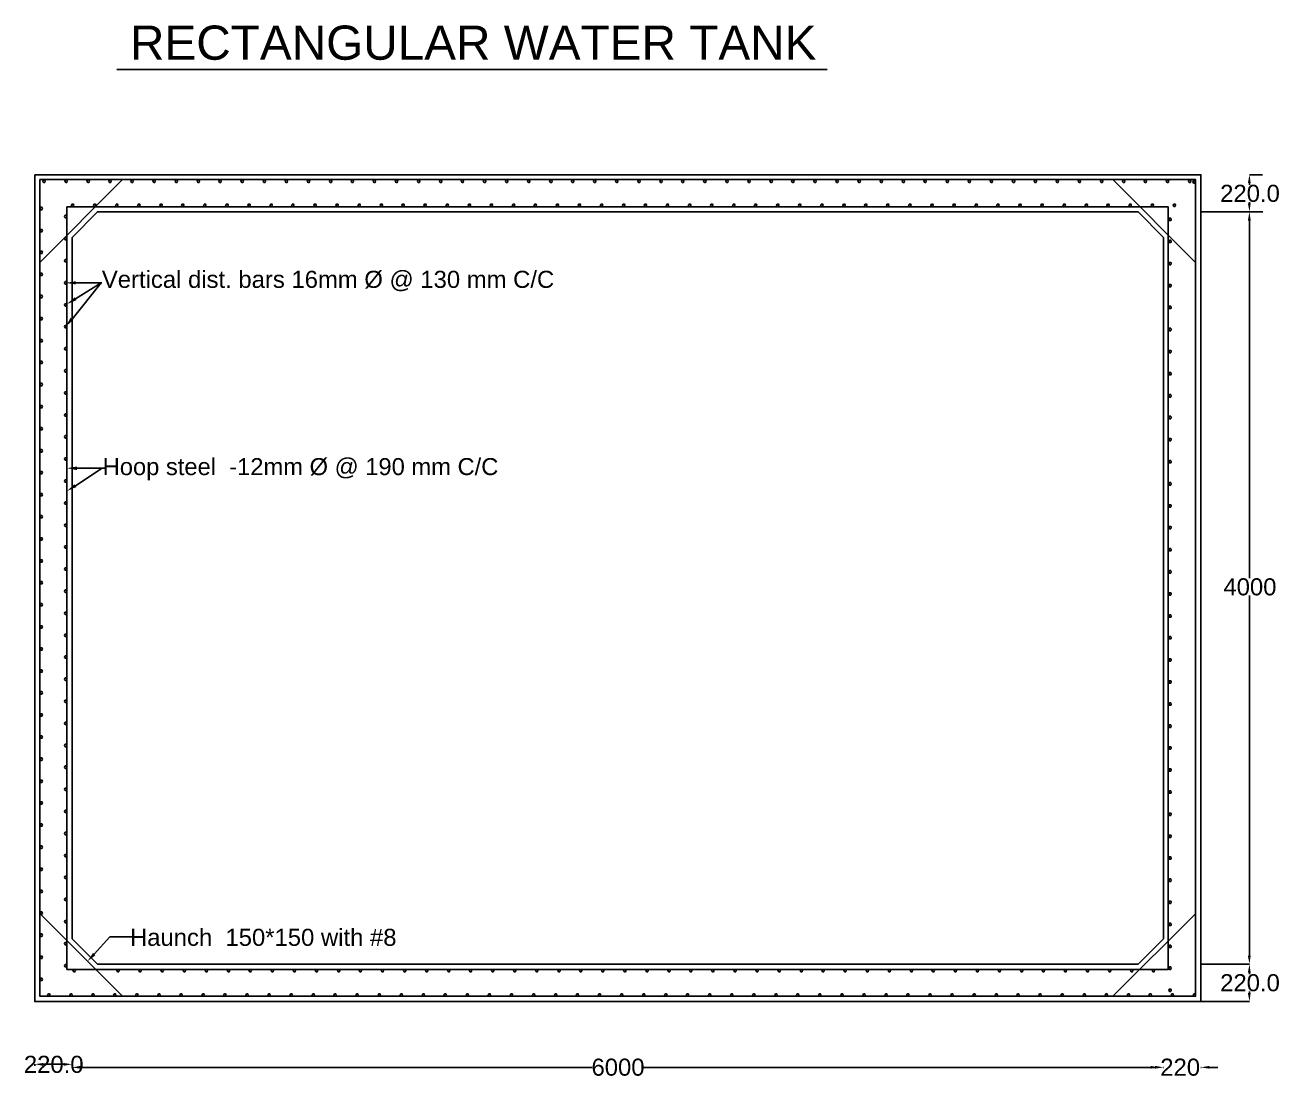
# Model space of a CAD drawing. Header units: millimetres. Extents: x 0.93 to 6.83, y 1.67 to 10.42.
# Drawn here: x 1.63 to 6.83, y 6.06 to 10.42 of the extents above; entities that cross this region are included whole.
import ezdxf

# ---------------------------------------------------------------- set-up
doc = ezdxf.new("R2010")
doc.units = ezdxf.units.MM
for name, color, linetype in [('PDF_Geometry', 7, 'Continuous'), ('PDF_Solid Fills', 7, 'Continuous'), ('PDF_Text', 7, 'Continuous')]:
    doc.layers.add(name, color=color, linetype=linetype)
doc.styles.add('PDF F1', font='arial.ttf')
doc.styles.add('PDF F2', font='arial.ttf')

msp = doc.modelspace()

# ---------------------------------------------------------------- linework, layer by layer
at = {"layer": 'PDF_Geometry', "lineweight": 25}
for points in [[(2.0083, 10.2367), (4.9533, 10.2367)], [(1.69, 9.4367), (2.0317, 9.78)], [(6.4817, 9.4367), (6.1383, 9.78)], [(6.7583, 9.8), (6.705, 9.8)], [(6.705, 9.765), (6.705, 9.7583)], [(6.705, 9.6817), (6.705, 9.6867)], [(1.8233, 9.54), (1.9283, 9.6467)], [(6.3483, 9.54), (6.2433, 9.6467)], [(6.5033, 9.6467), (6.705, 9.6467)], [(6.76, 9.6467), (6.705, 9.6467)], [(6.705, 9.61), (6.705, 8.1267)], [(1.8367, 9.285), (1.9433, 9.3517), (1.8233, 9.2017)], [(1.8383, 9.3517), (1.9433, 9.3517), (1.9467, 9.3517)], [(1.8367, 8.51), (1.9483, 8.5833)], [(1.8433, 8.5833), (1.9483, 8.5833), (1.9583, 8.5833)], [(6.705, 6.5617), (6.705, 8.055)], [(2.0317, 6.3933), (1.6917, 6.7333)], [(6.1383, 6.3933), (6.4817, 6.735)], [(1.9283, 6.5267), (1.8233, 6.6317)], [(1.915, 6.5683), (1.98, 6.64), (2.0717, 6.64)], [(6.2433, 6.5267), (6.3483, 6.6317)], [(6.705, 6.4917), (6.705, 6.485)], [(6.705, 6.4067), (6.705, 6.4133)], [(6.5033, 6.3717), (6.705, 6.3717)], [(1.6683, 6.105), (1.6683, 6.1117)], [(1.7883, 6.1117), (1.7033, 6.1117)], [(1.8233, 6.105), (1.8233, 6.1117)], [(1.8233, 6.105), (1.8233, 6.0983)], [(1.8583, 6.0983), (3.98, 6.0983)], [(6.3133, 6.0983), (4.19, 6.0983)], [(6.295, 6.0983), (6.26, 6.0983)], [(6.33, 6.0967), (6.33, 6.0983)], [(6.3483, 6.0983), (6.35, 6.0983)], [(6.5033, 6.0983), (6.505, 6.0983)], [(6.5383, 6.0983), (6.5733, 6.0983)]]:
    msp.add_lwpolyline(points, dxfattribs=at)
for points in [[(1.6683, 9.8), (6.5033, 9.8), (6.5033, 6.3717), (1.6683, 6.3717)], [(1.69, 9.78), (6.4817, 9.78), (6.4817, 6.3933), (1.69, 6.3933)], [(1.7117, 9.7733), (1.71, 9.7783), (1.705, 9.7783), (1.7017, 9.7733), (1.705, 9.7683), (1.71, 9.7683)], [(1.8033, 9.7733), (1.8017, 9.7783), (1.7967, 9.7783), (1.7933, 9.7733), (1.7967, 9.7683), (1.8017, 9.7683)], [(1.895, 9.7733), (1.8933, 9.7783), (1.8883, 9.7783), (1.885, 9.7733), (1.8883, 9.7683), (1.8933, 9.7683)], [(1.985, 9.7733), (1.9833, 9.7783), (1.9783, 9.7783), (1.975, 9.7733), (1.9783, 9.7683), (1.9833, 9.7683)], [(2.0767, 9.7733), (2.075, 9.7783), (2.07, 9.7783), (2.0667, 9.7733), (2.07, 9.7683), (2.075, 9.7683)], [(2.1683, 9.7733), (2.1667, 9.7783), (2.1617, 9.7783), (2.1583, 9.7733), (2.1617, 9.7683), (2.1667, 9.7683)], [(2.26, 9.7733), (2.2583, 9.7783), (2.2533, 9.7783), (2.25, 9.7733), (2.2533, 9.7683), (2.2583, 9.7683)], [(2.3517, 9.7733), (2.35, 9.7783), (2.345, 9.7783), (2.3417, 9.7733), (2.345, 9.7683), (2.35, 9.7683)], [(2.4417, 9.7733), (2.44, 9.7783), (2.435, 9.7783), (2.4317, 9.7733), (2.435, 9.7683), (2.44, 9.7683)], [(2.5333, 9.7733), (2.5317, 9.7783), (2.5267, 9.7783), (2.5233, 9.7733), (2.5267, 9.7683), (2.5317, 9.7683)], [(2.625, 9.7733), (2.6233, 9.7783), (2.6183, 9.7783), (2.615, 9.7733), (2.6183, 9.7683), (2.6233, 9.7683)], [(2.7167, 9.7733), (2.715, 9.7783), (2.71, 9.7783), (2.7067, 9.7733), (2.71, 9.7683), (2.715, 9.7683)], [(2.8083, 9.7733), (2.8067, 9.7783), (2.8017, 9.7783), (2.7983, 9.7733), (2.8017, 9.7683), (2.8067, 9.7683)], [(2.9, 9.7733), (2.8983, 9.7783), (2.8933, 9.7783), (2.89, 9.7733), (2.8933, 9.7683), (2.8983, 9.7683)], [(2.99, 9.7733), (2.9883, 9.7783), (2.9833, 9.7783), (2.98, 9.7733), (2.9833, 9.7683), (2.9883, 9.7683)], [(3.0817, 9.7733), (3.08, 9.7783), (3.075, 9.7783), (3.0717, 9.7733), (3.075, 9.7683), (3.08, 9.7683)], [(3.1733, 9.7733), (3.1717, 9.7783), (3.1667, 9.7783), (3.1633, 9.7733), (3.1667, 9.7683), (3.1717, 9.7683)], [(3.265, 9.7733), (3.2633, 9.7783), (3.2583, 9.7783), (3.255, 9.7733), (3.2583, 9.7683), (3.2633, 9.7683)], [(3.3567, 9.7733), (3.355, 9.7783), (3.35, 9.7783), (3.3467, 9.7733), (3.35, 9.7683), (3.355, 9.7683)], [(3.4467, 9.7733), (3.445, 9.7783), (3.44, 9.7783), (3.4367, 9.7733), (3.44, 9.7683), (3.445, 9.7683)], [(3.5383, 9.7733), (3.5367, 9.7783), (3.5317, 9.7783), (3.5283, 9.7733), (3.5317, 9.7683), (3.5367, 9.7683)], [(3.63, 9.7733), (3.6283, 9.7783), (3.6233, 9.7783), (3.62, 9.7733), (3.6233, 9.7683), (3.6283, 9.7683)], [(3.7217, 9.7733), (3.72, 9.7783), (3.715, 9.7783), (3.7117, 9.7733), (3.715, 9.7683), (3.72, 9.7683)], [(3.8133, 9.7733), (3.8117, 9.7783), (3.8067, 9.7783), (3.8033, 9.7733), (3.8067, 9.7683), (3.8117, 9.7683)], [(3.9033, 9.7733), (3.9017, 9.7783), (3.8967, 9.7783), (3.8933, 9.7733), (3.8967, 9.7683), (3.9017, 9.7683)], [(3.995, 9.7733), (3.9933, 9.7783), (3.9883, 9.7783), (3.985, 9.7733), (3.9883, 9.7683), (3.9933, 9.7683)], [(4.0867, 9.7733), (4.085, 9.7783), (4.08, 9.7783), (4.0767, 9.7733), (4.08, 9.7683), (4.085, 9.7683)], [(4.1783, 9.7733), (4.1767, 9.7783), (4.1717, 9.7783), (4.1683, 9.7733), (4.1717, 9.7683), (4.1767, 9.7683)], [(4.27, 9.7733), (4.2683, 9.7783), (4.2633, 9.7783), (4.26, 9.7733), (4.2633, 9.7683), (4.2683, 9.7683)], [(4.36, 9.7733), (4.3583, 9.7783), (4.3533, 9.7783), (4.35, 9.7733), (4.3533, 9.7683), (4.3583, 9.7683)], [(4.4517, 9.7733), (4.45, 9.7783), (4.445, 9.7783), (4.4417, 9.7733), (4.445, 9.7683), (4.45, 9.7683)], [(4.5433, 9.7733), (4.5417, 9.7783), (4.5367, 9.7783), (4.5333, 9.7733), (4.5367, 9.7683), (4.5417, 9.7683)], [(4.635, 9.7733), (4.6333, 9.7783), (4.6283, 9.7783), (4.625, 9.7733), (4.6283, 9.7683), (4.6333, 9.7683)], [(4.7267, 9.7733), (4.725, 9.7783), (4.72, 9.7783), (4.7167, 9.7733), (4.72, 9.7683), (4.725, 9.7683)], [(4.8167, 9.7733), (4.815, 9.7783), (4.81, 9.7783), (4.8067, 9.7733), (4.81, 9.7683), (4.815, 9.7683)], [(4.9083, 9.7733), (4.9067, 9.7783), (4.9017, 9.7783), (4.8983, 9.7733), (4.9017, 9.7683), (4.9067, 9.7683)], [(5, 9.7733), (4.9983, 9.7783), (4.9933, 9.7783), (4.99, 9.7733), (4.9933, 9.7683), (4.9983, 9.7683)], [(5.0917, 9.7733), (5.09, 9.7783), (5.085, 9.7783), (5.0817, 9.7733), (5.085, 9.7683), (5.09, 9.7683)], [(5.1833, 9.7733), (5.1817, 9.7783), (5.1767, 9.7783), (5.1733, 9.7733), (5.1767, 9.7683), (5.1817, 9.7683)], [(5.275, 9.7733), (5.2733, 9.7783), (5.2683, 9.7783), (5.265, 9.7733), (5.2683, 9.7683), (5.2733, 9.7683)], [(5.365, 9.7733), (5.3633, 9.7783), (5.3583, 9.7783), (5.355, 9.7733), (5.3583, 9.7683), (5.3633, 9.7683)], [(5.4567, 9.7733), (5.455, 9.7783), (5.45, 9.7783), (5.4467, 9.7733), (5.45, 9.7683), (5.455, 9.7683)], [(5.5483, 9.7733), (5.5467, 9.7783), (5.5417, 9.7783), (5.5383, 9.7733), (5.5417, 9.7683), (5.5467, 9.7683)], [(5.64, 9.7733), (5.6383, 9.7783), (5.6333, 9.7783), (5.63, 9.7733), (5.6333, 9.7683), (5.6383, 9.7683)], [(5.7317, 9.7733), (5.73, 9.7783), (5.725, 9.7783), (5.7217, 9.7733), (5.725, 9.7683), (5.73, 9.7683)], [(5.8217, 9.7733), (5.82, 9.7783), (5.815, 9.7783), (5.8117, 9.7733), (5.815, 9.7683), (5.82, 9.7683)], [(5.9133, 9.7733), (5.9117, 9.7783), (5.9067, 9.7783), (5.9033, 9.7733), (5.9067, 9.7683), (5.9117, 9.7683)], [(6.005, 9.7733), (6.0033, 9.7783), (5.9983, 9.7783), (5.995, 9.7733), (5.9983, 9.7683), (6.0033, 9.7683)], [(6.0967, 9.7733), (6.095, 9.7783), (6.09, 9.7783), (6.0867, 9.7733), (6.09, 9.7683), (6.095, 9.7683)], [(6.1883, 9.7733), (6.1867, 9.7783), (6.1817, 9.7783), (6.1783, 9.7733), (6.1817, 9.7683), (6.1867, 9.7683)], [(6.2783, 9.7733), (6.2767, 9.7783), (6.2717, 9.7783), (6.2683, 9.7733), (6.2717, 9.7683), (6.2767, 9.7683)], [(6.37, 9.7733), (6.3683, 9.7783), (6.3633, 9.7783), (6.36, 9.7733), (6.3633, 9.7683), (6.3683, 9.7683)], [(6.4617, 9.7733), (6.46, 9.7783), (6.455, 9.7783), (6.4517, 9.7733), (6.455, 9.7683), (6.46, 9.7683)], [(6.48, 9.77), (6.4783, 9.775), (6.4733, 9.775), (6.47, 9.77), (6.4733, 9.765), (6.4783, 9.765)], [(1.83, 9.6733), (1.8283, 9.6783), (1.8233, 9.6783), (1.82, 9.6733), (1.8233, 9.6683), (1.8283, 9.6683)], [(1.9217, 9.6733), (1.92, 9.6783), (1.915, 9.6783), (1.9117, 9.6733), (1.915, 9.6683), (1.92, 9.6683)], [(2.0133, 9.6733), (2.0117, 9.6783), (2.0067, 9.6783), (2.0033, 9.6733), (2.0067, 9.6683), (2.0117, 9.6683)], [(2.105, 9.6733), (2.1033, 9.6783), (2.0983, 9.6783), (2.095, 9.6733), (2.0983, 9.6683), (2.1033, 9.6683)], [(2.1967, 9.6733), (2.195, 9.6783), (2.19, 9.6783), (2.1867, 9.6733), (2.19, 9.6683), (2.195, 9.6683)], [(2.2867, 9.6733), (2.285, 9.6783), (2.28, 9.6783), (2.2767, 9.6733), (2.28, 9.6683), (2.285, 9.6683)], [(2.3783, 9.6733), (2.3767, 9.6783), (2.3717, 9.6783), (2.3683, 9.6733), (2.3717, 9.6683), (2.3767, 9.6683)], [(2.47, 9.6733), (2.4683, 9.6783), (2.4633, 9.6783), (2.46, 9.6733), (2.4633, 9.6683), (2.4683, 9.6683)], [(2.5617, 9.6733), (2.56, 9.6783), (2.555, 9.6783), (2.5517, 9.6733), (2.555, 9.6683), (2.56, 9.6683)], [(2.6533, 9.6733), (2.6517, 9.6783), (2.6467, 9.6783), (2.6433, 9.6733), (2.6467, 9.6683), (2.6517, 9.6683)], [(2.7433, 9.6733), (2.7417, 9.6783), (2.7367, 9.6783), (2.7333, 9.6733), (2.7367, 9.6683), (2.7417, 9.6683)], [(2.835, 9.6733), (2.8333, 9.6783), (2.8283, 9.6783), (2.825, 9.6733), (2.8283, 9.6683), (2.8333, 9.6683)], [(2.9267, 9.6733), (2.925, 9.6783), (2.92, 9.6783), (2.9167, 9.6733), (2.92, 9.6683), (2.925, 9.6683)], [(3.0183, 9.6733), (3.0167, 9.6783), (3.0117, 9.6783), (3.0083, 9.6733), (3.0117, 9.6683), (3.0167, 9.6683)], [(3.11, 9.6733), (3.1083, 9.6783), (3.1033, 9.6783), (3.1, 9.6733), (3.1033, 9.6683), (3.1083, 9.6683)], [(3.2, 9.6733), (3.1983, 9.6783), (3.1933, 9.6783), (3.19, 9.6733), (3.1933, 9.6683), (3.1983, 9.6683)], [(3.2917, 9.6733), (3.29, 9.6783), (3.285, 9.6783), (3.2817, 9.6733), (3.285, 9.6683), (3.29, 9.6683)], [(3.3833, 9.6733), (3.3817, 9.6783), (3.3767, 9.6783), (3.3733, 9.6733), (3.3767, 9.6683), (3.3817, 9.6683)], [(3.475, 9.6733), (3.4733, 9.6783), (3.4683, 9.6783), (3.465, 9.6733), (3.4683, 9.6683), (3.4733, 9.6683)], [(3.5667, 9.6733), (3.565, 9.6783), (3.56, 9.6783), (3.5567, 9.6733), (3.56, 9.6683), (3.565, 9.6683)], [(3.6583, 9.6733), (3.6567, 9.6783), (3.6517, 9.6783), (3.6483, 9.6733), (3.6517, 9.6683), (3.6567, 9.6683)], [(3.7483, 9.6733), (3.7467, 9.6783), (3.7417, 9.6783), (3.7383, 9.6733), (3.7417, 9.6683), (3.7467, 9.6683)], [(3.84, 9.6733), (3.8383, 9.6783), (3.8333, 9.6783), (3.83, 9.6733), (3.8333, 9.6683), (3.8383, 9.6683)], [(3.9317, 9.6733), (3.93, 9.6783), (3.925, 9.6783), (3.9217, 9.6733), (3.925, 9.6683), (3.93, 9.6683)], [(4.0233, 9.6733), (4.0217, 9.6783), (4.0167, 9.6783), (4.0133, 9.6733), (4.0167, 9.6683), (4.0217, 9.6683)], [(4.115, 9.6733), (4.1133, 9.6783), (4.1083, 9.6783), (4.105, 9.6733), (4.1083, 9.6683), (4.1133, 9.6683)], [(4.205, 9.6733), (4.2033, 9.6783), (4.1983, 9.6783), (4.195, 9.6733), (4.1983, 9.6683), (4.2033, 9.6683)], [(4.2967, 9.6733), (4.295, 9.6783), (4.29, 9.6783), (4.2867, 9.6733), (4.29, 9.6683), (4.295, 9.6683)], [(4.3883, 9.6733), (4.3867, 9.6783), (4.3817, 9.6783), (4.3783, 9.6733), (4.3817, 9.6683), (4.3867, 9.6683)], [(4.48, 9.6733), (4.4783, 9.6783), (4.4733, 9.6783), (4.47, 9.6733), (4.4733, 9.6683), (4.4783, 9.6683)], [(4.5717, 9.6733), (4.57, 9.6783), (4.565, 9.6783), (4.5617, 9.6733), (4.565, 9.6683), (4.57, 9.6683)], [(4.6617, 9.6733), (4.66, 9.6783), (4.655, 9.6783), (4.6517, 9.6733), (4.655, 9.6683), (4.66, 9.6683)], [(4.7533, 9.6733), (4.7517, 9.6783), (4.7467, 9.6783), (4.7433, 9.6733), (4.7467, 9.6683), (4.7517, 9.6683)], [(4.845, 9.6733), (4.8433, 9.6783), (4.8383, 9.6783), (4.835, 9.6733), (4.8383, 9.6683), (4.8433, 9.6683)], [(4.9367, 9.6733), (4.935, 9.6783), (4.93, 9.6783), (4.9267, 9.6733), (4.93, 9.6683), (4.935, 9.6683)], [(5.0283, 9.6733), (5.0267, 9.6783), (5.0217, 9.6783), (5.0183, 9.6733), (5.0217, 9.6683), (5.0267, 9.6683)], [(5.1183, 9.6733), (5.1167, 9.6783), (5.1117, 9.6783), (5.1083, 9.6733), (5.1117, 9.6683), (5.1167, 9.6683)], [(5.21, 9.6733), (5.2083, 9.6783), (5.2033, 9.6783), (5.2, 9.6733), (5.2033, 9.6683), (5.2083, 9.6683)], [(5.3017, 9.6733), (5.3, 9.6783), (5.295, 9.6783), (5.2917, 9.6733), (5.295, 9.6683), (5.3, 9.6683)], [(5.3933, 9.6733), (5.3917, 9.6783), (5.3867, 9.6783), (5.3833, 9.6733), (5.3867, 9.6683), (5.3917, 9.6683)], [(5.485, 9.6733), (5.4833, 9.6783), (5.4783, 9.6783), (5.475, 9.6733), (5.4783, 9.6683), (5.4833, 9.6683)], [(5.5767, 9.6733), (5.575, 9.6783), (5.57, 9.6783), (5.5667, 9.6733), (5.57, 9.6683), (5.575, 9.6683)], [(5.6667, 9.6733), (5.665, 9.6783), (5.66, 9.6783), (5.6567, 9.6733), (5.66, 9.6683), (5.665, 9.6683)], [(5.7583, 9.6733), (5.7567, 9.6783), (5.7517, 9.6783), (5.7483, 9.6733), (5.7517, 9.6683), (5.7567, 9.6683)], [(5.85, 9.6733), (5.8483, 9.6783), (5.8433, 9.6783), (5.84, 9.6733), (5.8433, 9.6683), (5.8483, 9.6683)], [(5.9417, 9.6733), (5.94, 9.6783), (5.935, 9.6783), (5.9317, 9.6733), (5.935, 9.6683), (5.94, 9.6683)], [(6.0333, 9.6733), (6.0317, 9.6783), (6.0267, 9.6783), (6.0233, 9.6733), (6.0267, 9.6683), (6.0317, 9.6683)], [(6.1233, 9.6733), (6.1217, 9.6783), (6.1167, 9.6783), (6.1133, 9.6733), (6.1167, 9.6683), (6.1217, 9.6683)], [(6.215, 9.6733), (6.2133, 9.6783), (6.2083, 9.6783), (6.205, 9.6733), (6.2083, 9.6683), (6.2133, 9.6683)], [(6.3067, 9.6733), (6.305, 9.6783), (6.3, 9.6783), (6.2967, 9.6733), (6.3, 9.6683), (6.305, 9.6683)], [(6.3983, 9.6733), (6.3967, 9.6783), (6.3917, 9.6783), (6.3883, 9.6733), (6.3917, 9.6683), (6.3967, 9.6683)], [(1.7, 9.66), (1.6983, 9.665), (1.6933, 9.665), (1.69, 9.66), (1.6933, 9.655), (1.6983, 9.655)], [(1.8017, 9.6267), (1.8, 9.6317), (1.795, 9.6317), (1.7917, 9.6267), (1.795, 9.6217), (1.8, 9.6217)], [(1.8017, 9.6667), (6.3683, 9.6667), (6.3683, 6.505), (1.8017, 6.505)], [(6.2433, 9.6467), (1.9283, 9.6467)], [(6.38, 9.615), (6.3783, 9.62), (6.3733, 9.62), (6.37, 9.615), (6.3733, 9.61), (6.3783, 9.61)], [(1.7, 9.5683), (1.6983, 9.5733), (1.6933, 9.5733), (1.69, 9.5683), (1.6933, 9.5633), (1.6983, 9.5633)], [(1.8017, 9.535), (1.8, 9.54), (1.795, 9.54), (1.7917, 9.535), (1.795, 9.53), (1.8, 9.53)], [(1.8233, 9.54), (1.8233, 6.6317)], [(6.3483, 6.6317), (6.3483, 9.54)], [(6.38, 9.5233), (6.3783, 9.5283), (6.3733, 9.5283), (6.37, 9.5233), (6.3733, 9.5183), (6.3783, 9.5183)], [(1.7, 9.4783), (1.6983, 9.4833), (1.6933, 9.4833), (1.69, 9.4783), (1.6933, 9.4733), (1.6983, 9.4733)], [(1.8017, 9.4433), (1.8, 9.4483), (1.795, 9.4483), (1.7917, 9.4433), (1.795, 9.4383), (1.8, 9.4383)], [(6.38, 9.4317), (6.3783, 9.4367), (6.3733, 9.4367), (6.37, 9.4317), (6.3733, 9.4267), (6.3783, 9.4267)], [(1.7, 9.3867), (1.6983, 9.3917), (1.6933, 9.3917), (1.69, 9.3867), (1.6933, 9.3817), (1.6983, 9.3817)], [(1.8017, 9.3517), (1.8, 9.3567), (1.795, 9.3567), (1.7917, 9.3517), (1.795, 9.3467), (1.8, 9.3467)], [(6.38, 9.34), (6.3783, 9.345), (6.3733, 9.345), (6.37, 9.34), (6.3733, 9.335), (6.3783, 9.335)], [(1.7, 9.295), (1.6983, 9.3), (1.6933, 9.3), (1.69, 9.295), (1.6933, 9.29), (1.6983, 9.29)], [(1.8017, 9.26), (1.8, 9.265), (1.795, 9.265), (1.7917, 9.26), (1.795, 9.255), (1.8, 9.255)], [(6.38, 9.25), (6.3783, 9.255), (6.3733, 9.255), (6.37, 9.25), (6.3733, 9.245), (6.3783, 9.245)], [(1.7, 9.2033), (1.6983, 9.2083), (1.6933, 9.2083), (1.69, 9.2033), (1.6933, 9.1983), (1.6983, 9.1983)], [(1.8017, 9.17), (1.8, 9.175), (1.795, 9.175), (1.7917, 9.17), (1.795, 9.165), (1.8, 9.165)], [(6.38, 9.1583), (6.3783, 9.1633), (6.3733, 9.1633), (6.37, 9.1583), (6.3733, 9.1533), (6.3783, 9.1533)], [(1.7, 9.1117), (1.6983, 9.1167), (1.6933, 9.1167), (1.69, 9.1117), (1.6933, 9.1067), (1.6983, 9.1067)], [(1.8017, 9.0783), (1.8, 9.0833), (1.795, 9.0833), (1.7917, 9.0783), (1.795, 9.0733), (1.8, 9.0733)], [(6.38, 9.0667), (6.3783, 9.0717), (6.3733, 9.0717), (6.37, 9.0667), (6.3733, 9.0617), (6.3783, 9.0617)], [(1.7, 9.0217), (1.6983, 9.0267), (1.6933, 9.0267), (1.69, 9.0217), (1.6933, 9.0167), (1.6983, 9.0167)], [(1.7, 9.0217), (1.6983, 9.0267), (1.6933, 9.0267), (1.69, 9.0217), (1.6933, 9.0167), (1.6983, 9.0167)], [(1.8017, 8.9867), (1.8, 8.9917), (1.795, 8.9917), (1.7917, 8.9867), (1.795, 8.9817), (1.8, 8.9817)], [(6.38, 8.975), (6.3783, 8.98), (6.3733, 8.98), (6.37, 8.975), (6.3733, 8.97), (6.3783, 8.97)], [(1.7, 8.93), (1.6983, 8.935), (1.6933, 8.935), (1.69, 8.93), (1.6933, 8.925), (1.6983, 8.925)], [(1.7, 8.93), (1.6983, 8.935), (1.6933, 8.935), (1.69, 8.93), (1.6933, 8.925), (1.6983, 8.925)], [(1.8017, 8.895), (1.8, 8.9), (1.795, 8.9), (1.7917, 8.895), (1.795, 8.89), (1.8, 8.89)], [(1.7, 8.8383), (1.6983, 8.8433), (1.6933, 8.8433), (1.69, 8.8383), (1.6933, 8.8333), (1.6983, 8.8333)], [(6.38, 8.8833), (6.3783, 8.8883), (6.3733, 8.8883), (6.37, 8.8833), (6.3733, 8.8783), (6.3783, 8.8783)], [(1.8017, 8.8033), (1.8, 8.8083), (1.795, 8.8083), (1.7917, 8.8033), (1.795, 8.7983), (1.8, 8.7983)], [(6.38, 8.7933), (6.3783, 8.7983), (6.3733, 8.7983), (6.37, 8.7933), (6.3733, 8.7883), (6.3783, 8.7883)], [(1.7, 8.7467), (1.6983, 8.7517), (1.6933, 8.7517), (1.69, 8.7467), (1.6933, 8.7417), (1.6983, 8.7417)], [(1.8017, 8.7133), (1.8, 8.7183), (1.795, 8.7183), (1.7917, 8.7133), (1.795, 8.7083), (1.8, 8.7083)], [(6.38, 8.7017), (6.3783, 8.7067), (6.3733, 8.7067), (6.37, 8.7017), (6.3733, 8.6967), (6.3783, 8.6967)], [(1.7, 8.655), (1.6983, 8.66), (1.6933, 8.66), (1.69, 8.655), (1.6933, 8.65), (1.6983, 8.65)], [(1.8017, 8.6217), (1.8, 8.6267), (1.795, 8.6267), (1.7917, 8.6217), (1.795, 8.6167), (1.8, 8.6167)], [(6.38, 8.61), (6.3783, 8.615), (6.3733, 8.615), (6.37, 8.61), (6.3733, 8.605), (6.3783, 8.605)], [(1.7, 8.565), (1.6983, 8.57), (1.6933, 8.57), (1.69, 8.565), (1.6933, 8.56), (1.6983, 8.56)], [(1.8017, 8.53), (1.8, 8.535), (1.795, 8.535), (1.7917, 8.53), (1.795, 8.525), (1.8, 8.525)], [(1.7, 8.4733), (1.6983, 8.4783), (1.6933, 8.4783), (1.69, 8.4733), (1.6933, 8.4683), (1.6983, 8.4683)], [(6.38, 8.5183), (6.3783, 8.5233), (6.3733, 8.5233), (6.37, 8.5183), (6.3733, 8.5133), (6.3783, 8.5133)], [(1.8017, 8.4383), (1.8, 8.4433), (1.795, 8.4433), (1.7917, 8.4383), (1.795, 8.4333), (1.8, 8.4333)], [(6.38, 8.4267), (6.3783, 8.4317), (6.3733, 8.4317), (6.37, 8.4267), (6.3733, 8.4217), (6.3783, 8.4217)], [(6.38, 8.4267), (6.3783, 8.4317), (6.3733, 8.4317), (6.37, 8.4267), (6.3733, 8.4217), (6.3783, 8.4217)], [(1.7, 8.3817), (1.6983, 8.3867), (1.6933, 8.3867), (1.69, 8.3817), (1.6933, 8.3767), (1.6983, 8.3767)], [(1.8017, 8.3467), (1.8, 8.3517), (1.795, 8.3517), (1.7917, 8.3467), (1.795, 8.3417), (1.8, 8.3417)], [(6.38, 8.3367), (6.3783, 8.3417), (6.3733, 8.3417), (6.37, 8.3367), (6.3733, 8.3317), (6.3783, 8.3317)], [(6.38, 8.3367), (6.3783, 8.3417), (6.3733, 8.3417), (6.37, 8.3367), (6.3733, 8.3317), (6.3783, 8.3317)], [(1.7, 8.29), (1.6983, 8.295), (1.6933, 8.295), (1.69, 8.29), (1.6933, 8.285), (1.6983, 8.285)], [(1.8017, 8.2567), (1.8, 8.2617), (1.795, 8.2617), (1.7917, 8.2567), (1.795, 8.2517), (1.8, 8.2517)], [(6.38, 8.245), (6.3783, 8.25), (6.3733, 8.25), (6.37, 8.245), (6.3733, 8.24), (6.3783, 8.24)], [(6.38, 8.245), (6.3783, 8.25), (6.3733, 8.25), (6.37, 8.245), (6.3733, 8.24), (6.3783, 8.24)], [(6.38, 8.245), (6.3783, 8.25), (6.3733, 8.25), (6.37, 8.245), (6.3733, 8.24), (6.3783, 8.24)], [(1.7, 8.1983), (1.6983, 8.2033), (1.6933, 8.2033), (1.69, 8.1983), (1.6933, 8.1933), (1.6983, 8.1933)], [(1.8017, 8.165), (1.8, 8.17), (1.795, 8.17), (1.7917, 8.165), (1.795, 8.16), (1.8, 8.16)], [(1.7, 8.1083), (1.6983, 8.1133), (1.6933, 8.1133), (1.69, 8.1083), (1.6933, 8.1033), (1.6983, 8.1033)], [(6.38, 8.1533), (6.3783, 8.1583), (6.3733, 8.1583), (6.37, 8.1533), (6.3733, 8.1483), (6.3783, 8.1483)], [(6.38, 8.1533), (6.3783, 8.1583), (6.3733, 8.1583), (6.37, 8.1533), (6.3733, 8.1483), (6.3783, 8.1483)], [(1.8017, 8.0733), (1.8, 8.0783), (1.795, 8.0783), (1.7917, 8.0733), (1.795, 8.0683), (1.8, 8.0683)], [(6.38, 8.0617), (6.3783, 8.0667), (6.3733, 8.0667), (6.37, 8.0617), (6.3733, 8.0567), (6.3783, 8.0567)], [(6.38, 8.0617), (6.3783, 8.0667), (6.3733, 8.0667), (6.37, 8.0617), (6.3733, 8.0567), (6.3783, 8.0567)], [(1.7, 8.0167), (1.6983, 8.0217), (1.6933, 8.0217), (1.69, 8.0167), (1.6933, 8.0117), (1.6983, 8.0117)], [(1.8017, 7.9817), (1.8, 7.9867), (1.795, 7.9867), (1.7917, 7.9817), (1.795, 7.9767), (1.8, 7.9767)], [(6.38, 7.97), (6.3783, 7.975), (6.3733, 7.975), (6.37, 7.97), (6.3733, 7.965), (6.3783, 7.965)], [(1.7, 7.925), (1.6983, 7.93), (1.6933, 7.93), (1.69, 7.925), (1.6933, 7.92), (1.6983, 7.92)], [(1.8017, 7.89), (1.8, 7.895), (1.795, 7.895), (1.7917, 7.89), (1.795, 7.885), (1.8, 7.885)], [(6.38, 7.88), (6.3783, 7.885), (6.3733, 7.885), (6.37, 7.88), (6.3733, 7.875), (6.3783, 7.875)], [(6.38, 7.88), (6.3783, 7.885), (6.3733, 7.885), (6.37, 7.88), (6.3733, 7.875), (6.3783, 7.875)], [(1.7, 7.8333), (1.6983, 7.8383), (1.6933, 7.8383), (1.69, 7.8333), (1.6933, 7.8283), (1.6983, 7.8283)], [(1.8017, 7.8), (1.8, 7.805), (1.795, 7.805), (1.7917, 7.8), (1.795, 7.795), (1.8, 7.795)], [(1.7, 7.7417), (1.6983, 7.7467), (1.6933, 7.7467), (1.69, 7.7417), (1.6933, 7.7367), (1.6983, 7.7367)], [(6.38, 7.7883), (6.3783, 7.7933), (6.3733, 7.7933), (6.37, 7.7883), (6.3733, 7.7833), (6.3783, 7.7833)], [(1.8017, 7.7083), (1.8, 7.7133), (1.795, 7.7133), (1.7917, 7.7083), (1.795, 7.7033), (1.8, 7.7033)], [(6.38, 7.6967), (6.3783, 7.7017), (6.3733, 7.7017), (6.37, 7.6967), (6.3733, 7.6917), (6.3783, 7.6917)], [(1.7, 7.6517), (1.6983, 7.6567), (1.6933, 7.6567), (1.69, 7.6517), (1.6933, 7.6467), (1.6983, 7.6467)], [(1.8017, 7.6167), (1.8, 7.6217), (1.795, 7.6217), (1.7917, 7.6167), (1.795, 7.6117), (1.8, 7.6117)], [(6.38, 7.605), (6.3783, 7.61), (6.3733, 7.61), (6.37, 7.605), (6.3733, 7.6), (6.3783, 7.6)], [(1.7, 7.56), (1.6983, 7.565), (1.6933, 7.565), (1.69, 7.56), (1.6933, 7.555), (1.6983, 7.555)], [(1.8017, 7.525), (1.8, 7.53), (1.795, 7.53), (1.7917, 7.525), (1.795, 7.52), (1.8, 7.52)], [(6.38, 7.5133), (6.3783, 7.5183), (6.3733, 7.5183), (6.37, 7.5133), (6.3733, 7.5083), (6.3783, 7.5083)], [(1.7, 7.4683), (1.6983, 7.4733), (1.6933, 7.4733), (1.69, 7.4683), (1.6933, 7.4633), (1.6983, 7.4633)], [(1.8017, 7.4333), (1.8, 7.4383), (1.795, 7.4383), (1.7917, 7.4333), (1.795, 7.4283), (1.8, 7.4283)], [(6.38, 7.4233), (6.3783, 7.4283), (6.3733, 7.4283), (6.37, 7.4233), (6.3733, 7.4183), (6.3783, 7.4183)], [(1.7, 7.3767), (1.6983, 7.3817), (1.6933, 7.3817), (1.69, 7.3767), (1.6933, 7.3717), (1.6983, 7.3717)], [(1.8017, 7.3433), (1.8, 7.3483), (1.795, 7.3483), (1.7917, 7.3433), (1.795, 7.3383), (1.8, 7.3383)], [(6.38, 7.3317), (6.3783, 7.3367), (6.3733, 7.3367), (6.37, 7.3317), (6.3733, 7.3267), (6.3783, 7.3267)], [(1.7, 7.285), (1.6983, 7.29), (1.6933, 7.29), (1.69, 7.285), (1.6933, 7.28), (1.6983, 7.28)], [(1.8017, 7.2517), (1.8, 7.2567), (1.795, 7.2567), (1.7917, 7.2517), (1.795, 7.2467), (1.8, 7.2467)], [(6.38, 7.24), (6.3783, 7.245), (6.3733, 7.245), (6.37, 7.24), (6.3733, 7.235), (6.3783, 7.235)], [(6.38, 7.24), (6.3783, 7.245), (6.3733, 7.245), (6.37, 7.24), (6.3733, 7.235), (6.3783, 7.235)], [(1.7, 7.195), (1.6983, 7.2), (1.6933, 7.2), (1.69, 7.195), (1.6933, 7.19), (1.6983, 7.19)], [(1.8017, 7.16), (1.8, 7.165), (1.795, 7.165), (1.7917, 7.16), (1.795, 7.155), (1.8, 7.155)], [(6.38, 7.1483), (6.3783, 7.1533), (6.3733, 7.1533), (6.37, 7.1483), (6.3733, 7.1433), (6.3783, 7.1433)], [(6.38, 7.1483), (6.3783, 7.1533), (6.3733, 7.1533), (6.37, 7.1483), (6.3733, 7.1433), (6.3783, 7.1433)], [(1.7, 7.1033), (1.6983, 7.1083), (1.6933, 7.1083), (1.69, 7.1033), (1.6933, 7.0983), (1.6983, 7.0983)], [(1.8017, 7.0683), (1.8, 7.0733), (1.795, 7.0733), (1.7917, 7.0683), (1.795, 7.0633), (1.8, 7.0633)], [(6.38, 7.0567), (6.3783, 7.0617), (6.3733, 7.0617), (6.37, 7.0567), (6.3733, 7.0517), (6.3783, 7.0517)], [(6.38, 7.0567), (6.3783, 7.0617), (6.3733, 7.0617), (6.37, 7.0567), (6.3733, 7.0517), (6.3783, 7.0517)], [(1.7, 7.0117), (1.6983, 7.0167), (1.6933, 7.0167), (1.69, 7.0117), (1.6933, 7.0067), (1.6983, 7.0067)], [(1.8017, 6.9767), (1.8, 6.9817), (1.795, 6.9817), (1.7917, 6.9767), (1.795, 6.9717), (1.8, 6.9717)], [(6.38, 6.9667), (6.3783, 6.9717), (6.3733, 6.9717), (6.37, 6.9667), (6.3733, 6.9617), (6.3783, 6.9617)], [(1.7, 6.92), (1.6983, 6.925), (1.6933, 6.925), (1.69, 6.92), (1.6933, 6.915), (1.6983, 6.915)], [(1.8017, 6.8867), (1.8, 6.8917), (1.795, 6.8917), (1.7917, 6.8867), (1.795, 6.8817), (1.8, 6.8817)], [(6.38, 6.875), (6.3783, 6.88), (6.3733, 6.88), (6.37, 6.875), (6.3733, 6.87), (6.3783, 6.87)], [(1.7, 6.8283), (1.6983, 6.8333), (1.6933, 6.8333), (1.69, 6.8283), (1.6933, 6.8233), (1.6983, 6.8233)], [(1.8017, 6.795), (1.8, 6.8), (1.795, 6.8), (1.7917, 6.795), (1.795, 6.79), (1.8, 6.79)], [(6.38, 6.7833), (6.3783, 6.7883), (6.3733, 6.7883), (6.37, 6.7833), (6.3733, 6.7783), (6.3783, 6.7783)], [(1.7, 6.7383), (1.6983, 6.7433), (1.6933, 6.7433), (1.69, 6.7383), (1.6933, 6.7333), (1.6983, 6.7333)], [(1.8017, 6.7033), (1.8, 6.7083), (1.795, 6.7083), (1.7917, 6.7033), (1.795, 6.6983), (1.8, 6.6983)], [(6.38, 6.6917), (6.3783, 6.6967), (6.3733, 6.6967), (6.37, 6.6917), (6.3733, 6.6867), (6.3783, 6.6867)], [(1.7, 6.6467), (1.6983, 6.6517), (1.6933, 6.6517), (1.69, 6.6467), (1.6933, 6.6417), (1.6983, 6.6417)], [(1.8017, 6.6117), (1.8, 6.6167), (1.795, 6.6167), (1.7917, 6.6117), (1.795, 6.6067), (1.8, 6.6067)], [(6.38, 6.6), (6.3783, 6.605), (6.3733, 6.605), (6.37, 6.6), (6.3733, 6.595), (6.3783, 6.595)], [(1.7, 6.555), (1.6983, 6.56), (1.6933, 6.56), (1.69, 6.555), (1.6933, 6.55), (1.6983, 6.55)], [(1.8017, 6.52), (1.8, 6.525), (1.795, 6.525), (1.7917, 6.52), (1.795, 6.515), (1.8, 6.515)], [(1.8367, 6.5), (1.835, 6.505), (1.83, 6.505), (1.8267, 6.5), (1.83, 6.495), (1.835, 6.495)], [(1.9283, 6.5267), (6.2433, 6.5267)], [(2.0183, 6.5), (2.0167, 6.505), (2.0117, 6.505), (2.0083, 6.5), (2.0117, 6.495), (2.0167, 6.495)], [(2.11, 6.5), (2.1083, 6.505), (2.1033, 6.505), (2.1, 6.5), (2.1033, 6.495), (2.1083, 6.495)], [(2.2017, 6.5), (2.2, 6.505), (2.195, 6.505), (2.1917, 6.5), (2.195, 6.495), (2.2, 6.495)], [(2.2933, 6.5), (2.2917, 6.505), (2.2867, 6.505), (2.2833, 6.5), (2.2867, 6.495), (2.2917, 6.495)], [(2.385, 6.5), (2.3833, 6.505), (2.3783, 6.505), (2.375, 6.5), (2.3783, 6.495), (2.3833, 6.495)], [(2.4767, 6.5), (2.475, 6.505), (2.47, 6.505), (2.4667, 6.5), (2.47, 6.495), (2.475, 6.495)], [(2.5667, 6.5), (2.565, 6.505), (2.56, 6.505), (2.5567, 6.5), (2.56, 6.495), (2.565, 6.495)], [(2.6583, 6.5), (2.6567, 6.505), (2.6517, 6.505), (2.6483, 6.5), (2.6517, 6.495), (2.6567, 6.495)], [(2.75, 6.5), (2.7483, 6.505), (2.7433, 6.505), (2.74, 6.5), (2.7433, 6.495), (2.7483, 6.495)], [(2.8417, 6.5), (2.84, 6.505), (2.835, 6.505), (2.8317, 6.5), (2.835, 6.495), (2.84, 6.495)], [(2.9333, 6.5), (2.9317, 6.505), (2.9267, 6.505), (2.9233, 6.5), (2.9267, 6.495), (2.9317, 6.495)], [(3.0233, 6.5), (3.0217, 6.505), (3.0167, 6.505), (3.0133, 6.5), (3.0167, 6.495), (3.0217, 6.495)], [(3.115, 6.5), (3.1133, 6.505), (3.1083, 6.505), (3.105, 6.5), (3.1083, 6.495), (3.1133, 6.495)], [(3.2067, 6.5), (3.205, 6.505), (3.2, 6.505), (3.1967, 6.5), (3.2, 6.495), (3.205, 6.495)], [(3.2983, 6.5), (3.2967, 6.505), (3.2917, 6.505), (3.2883, 6.5), (3.2917, 6.495), (3.2967, 6.495)], [(3.39, 6.5), (3.3883, 6.505), (3.3833, 6.505), (3.38, 6.5), (3.3833, 6.495), (3.3883, 6.495)], [(3.48, 6.5), (3.4783, 6.505), (3.4733, 6.505), (3.47, 6.5), (3.4733, 6.495), (3.4783, 6.495)], [(3.5717, 6.5), (3.57, 6.505), (3.565, 6.505), (3.5617, 6.5), (3.565, 6.495), (3.57, 6.495)], [(3.6633, 6.5), (3.6617, 6.505), (3.6567, 6.505), (3.6533, 6.5), (3.6567, 6.495), (3.6617, 6.495)], [(3.755, 6.5), (3.7533, 6.505), (3.7483, 6.505), (3.745, 6.5), (3.7483, 6.495), (3.7533, 6.495)], [(3.8467, 6.5), (3.845, 6.505), (3.84, 6.505), (3.8367, 6.5), (3.84, 6.495), (3.845, 6.495)], [(3.9367, 6.5), (3.935, 6.505), (3.93, 6.505), (3.9267, 6.5), (3.93, 6.495), (3.935, 6.495)], [(4.0283, 6.5), (4.0267, 6.505), (4.0217, 6.505), (4.0183, 6.5), (4.0217, 6.495), (4.0267, 6.495)], [(4.12, 6.5), (4.1183, 6.505), (4.1133, 6.505), (4.11, 6.5), (4.1133, 6.495), (4.1183, 6.495)], [(4.2117, 6.5), (4.21, 6.505), (4.205, 6.505), (4.2017, 6.5), (4.205, 6.495), (4.21, 6.495)], [(4.3033, 6.5), (4.3017, 6.505), (4.2967, 6.505), (4.2933, 6.5), (4.2967, 6.495), (4.3017, 6.495)], [(4.3933, 6.5), (4.3917, 6.505), (4.3867, 6.505), (4.3833, 6.5), (4.3867, 6.495), (4.3917, 6.495)], [(4.485, 6.5), (4.4833, 6.505), (4.4783, 6.505), (4.475, 6.5), (4.4783, 6.495), (4.4833, 6.495)], [(4.5767, 6.5), (4.575, 6.505), (4.57, 6.505), (4.5667, 6.5), (4.57, 6.495), (4.575, 6.495)], [(4.6683, 6.5), (4.6667, 6.505), (4.6617, 6.505), (4.6583, 6.5), (4.6617, 6.495), (4.6667, 6.495)], [(4.76, 6.5), (4.7583, 6.505), (4.7533, 6.505), (4.75, 6.5), (4.7533, 6.495), (4.7583, 6.495)], [(4.8517, 6.5), (4.85, 6.505), (4.845, 6.505), (4.8417, 6.5), (4.845, 6.495), (4.85, 6.495)], [(4.9417, 6.5), (4.94, 6.505), (4.935, 6.505), (4.9317, 6.5), (4.935, 6.495), (4.94, 6.495)], [(5.0333, 6.5), (5.0317, 6.505), (5.0267, 6.505), (5.0233, 6.5), (5.0267, 6.495), (5.0317, 6.495)], [(5.125, 6.5), (5.1233, 6.505), (5.1183, 6.505), (5.115, 6.5), (5.1183, 6.495), (5.1233, 6.495)], [(5.2167, 6.5), (5.215, 6.505), (5.21, 6.505), (5.2067, 6.5), (5.21, 6.495), (5.215, 6.495)], [(5.3083, 6.5), (5.3067, 6.505), (5.3017, 6.505), (5.2983, 6.5), (5.3017, 6.495), (5.3067, 6.495)], [(5.3983, 6.5), (5.3967, 6.505), (5.3917, 6.505), (5.3883, 6.5), (5.3917, 6.495), (5.3967, 6.495)], [(5.49, 6.5), (5.4883, 6.505), (5.4833, 6.505), (5.48, 6.5), (5.4833, 6.495), (5.4883, 6.495)], [(5.5817, 6.5), (5.58, 6.505), (5.575, 6.505), (5.5717, 6.5), (5.575, 6.495), (5.58, 6.495)], [(5.6733, 6.5), (5.6717, 6.505), (5.6667, 6.505), (5.6633, 6.5), (5.6667, 6.495), (5.6717, 6.495)], [(5.765, 6.5), (5.7633, 6.505), (5.7583, 6.505), (5.755, 6.5), (5.7583, 6.495), (5.7633, 6.495)], [(5.855, 6.5), (5.8533, 6.505), (5.8483, 6.505), (5.845, 6.5), (5.8483, 6.495), (5.8533, 6.495)], [(5.9467, 6.5), (5.945, 6.505), (5.94, 6.505), (5.9367, 6.5), (5.94, 6.495), (5.945, 6.495)], [(6.0383, 6.5), (6.0367, 6.505), (6.0317, 6.505), (6.0283, 6.5), (6.0317, 6.495), (6.0367, 6.495)], [(6.13, 6.5), (6.1283, 6.505), (6.1233, 6.505), (6.12, 6.5), (6.1233, 6.495), (6.1283, 6.495)], [(6.2217, 6.5), (6.22, 6.505), (6.215, 6.505), (6.2117, 6.5), (6.215, 6.495), (6.22, 6.495)], [(6.3117, 6.5), (6.31, 6.505), (6.305, 6.505), (6.3017, 6.5), (6.305, 6.495), (6.31, 6.495)], [(6.38, 6.51), (6.3783, 6.515), (6.3733, 6.515), (6.37, 6.51), (6.3733, 6.505), (6.3783, 6.505)], [(6.705, 6.5267), (6.5033, 6.5267)], [(1.7, 6.4633), (1.6983, 6.4683), (1.6933, 6.4683), (1.69, 6.4633), (1.6933, 6.4583), (1.6983, 6.4583)], [(1.7317, 6.3983), (1.73, 6.4033), (1.725, 6.4033), (1.7217, 6.3983), (1.725, 6.3933), (1.73, 6.3933)], [(1.8233, 6.3983), (1.8217, 6.4033), (1.8167, 6.4033), (1.8133, 6.3983), (1.8167, 6.3933), (1.8217, 6.3933)], [(1.915, 6.3983), (1.9133, 6.4033), (1.9083, 6.4033), (1.905, 6.3983), (1.9083, 6.3933), (1.9133, 6.3933)], [(2.005, 6.3983), (2.0033, 6.4033), (1.9983, 6.4033), (1.995, 6.3983), (1.9983, 6.3933), (2.0033, 6.3933)], [(2.0967, 6.3983), (2.095, 6.4033), (2.09, 6.4033), (2.0867, 6.3983), (2.09, 6.3933), (2.095, 6.3933)], [(2.1883, 6.3983), (2.1867, 6.4033), (2.1817, 6.4033), (2.1783, 6.3983), (2.1817, 6.3933), (2.1867, 6.3933)], [(2.28, 6.3983), (2.2783, 6.4033), (2.2733, 6.4033), (2.27, 6.3983), (2.2733, 6.3933), (2.2783, 6.3933)], [(2.3717, 6.3983), (2.37, 6.4033), (2.365, 6.4033), (2.3617, 6.3983), (2.365, 6.3933), (2.37, 6.3933)], [(2.4617, 6.3983), (2.46, 6.4033), (2.455, 6.4033), (2.4517, 6.3983), (2.455, 6.3933), (2.46, 6.3933)], [(2.5533, 6.3983), (2.5517, 6.4033), (2.5467, 6.4033), (2.5433, 6.3983), (2.5467, 6.3933), (2.5517, 6.3933)], [(2.645, 6.3983), (2.6433, 6.4033), (2.6383, 6.4033), (2.635, 6.3983), (2.6383, 6.3933), (2.6433, 6.3933)], [(2.7367, 6.3983), (2.735, 6.4033), (2.73, 6.4033), (2.7267, 6.3983), (2.73, 6.3933), (2.735, 6.3933)], [(2.8283, 6.3983), (2.8267, 6.4033), (2.8217, 6.4033), (2.8183, 6.3983), (2.8217, 6.3933), (2.8267, 6.3933)], [(2.9183, 6.3983), (2.9167, 6.4033), (2.9117, 6.4033), (2.9083, 6.3983), (2.9117, 6.3933), (2.9167, 6.3933)], [(3.01, 6.3983), (3.0083, 6.4033), (3.0033, 6.4033), (3, 6.3983), (3.0033, 6.3933), (3.0083, 6.3933)], [(3.1017, 6.3983), (3.1, 6.4033), (3.095, 6.4033), (3.0917, 6.3983), (3.095, 6.3933), (3.1, 6.3933)], [(3.1933, 6.3983), (3.1917, 6.4033), (3.1867, 6.4033), (3.1833, 6.3983), (3.1867, 6.3933), (3.1917, 6.3933)], [(3.285, 6.3983), (3.2833, 6.4033), (3.2783, 6.4033), (3.275, 6.3983), (3.2783, 6.3933), (3.2833, 6.3933)], [(3.375, 6.3983), (3.3733, 6.4033), (3.3683, 6.4033), (3.365, 6.3983), (3.3683, 6.3933), (3.3733, 6.3933)], [(3.4667, 6.3983), (3.465, 6.4033), (3.46, 6.4033), (3.4567, 6.3983), (3.46, 6.3933), (3.465, 6.3933)], [(3.5583, 6.3983), (3.5567, 6.4033), (3.5517, 6.4033), (3.5483, 6.3983), (3.5517, 6.3933), (3.5567, 6.3933)], [(3.65, 6.3983), (3.6483, 6.4033), (3.6433, 6.4033), (3.64, 6.3983), (3.6433, 6.3933), (3.6483, 6.3933)], [(3.7417, 6.3983), (3.74, 6.4033), (3.735, 6.4033), (3.7317, 6.3983), (3.735, 6.3933), (3.74, 6.3933)], [(3.8333, 6.3983), (3.8317, 6.4033), (3.8267, 6.4033), (3.8233, 6.3983), (3.8267, 6.3933), (3.8317, 6.3933)], [(3.9233, 6.3983), (3.9217, 6.4033), (3.9167, 6.4033), (3.9133, 6.3983), (3.9167, 6.3933), (3.9217, 6.3933)], [(4.015, 6.3983), (4.0133, 6.4033), (4.0083, 6.4033), (4.005, 6.3983), (4.0083, 6.3933), (4.0133, 6.3933)], [(4.1067, 6.3983), (4.105, 6.4033), (4.1, 6.4033), (4.0967, 6.3983), (4.1, 6.3933), (4.105, 6.3933)], [(4.1983, 6.3983), (4.1967, 6.4033), (4.1917, 6.4033), (4.1883, 6.3983), (4.1917, 6.3933), (4.1967, 6.3933)], [(4.29, 6.3983), (4.2883, 6.4033), (4.2833, 6.4033), (4.28, 6.3983), (4.2833, 6.3933), (4.2883, 6.3933)], [(4.38, 6.3983), (4.3783, 6.4033), (4.3733, 6.4033), (4.37, 6.3983), (4.3733, 6.3933), (4.3783, 6.3933)], [(4.4717, 6.3983), (4.47, 6.4033), (4.465, 6.4033), (4.4617, 6.3983), (4.465, 6.3933), (4.47, 6.3933)], [(4.5633, 6.3983), (4.5617, 6.4033), (4.5567, 6.4033), (4.5533, 6.3983), (4.5567, 6.3933), (4.5617, 6.3933)], [(4.655, 6.3983), (4.6533, 6.4033), (4.6483, 6.4033), (4.645, 6.3983), (4.6483, 6.3933), (4.6533, 6.3933)], [(4.7467, 6.3983), (4.745, 6.4033), (4.74, 6.4033), (4.7367, 6.3983), (4.74, 6.3933), (4.745, 6.3933)], [(4.8367, 6.3983), (4.835, 6.4033), (4.83, 6.4033), (4.8267, 6.3983), (4.83, 6.3933), (4.835, 6.3933)], [(4.9283, 6.3983), (4.9267, 6.4033), (4.9217, 6.4033), (4.9183, 6.3983), (4.9217, 6.3933), (4.9267, 6.3933)], [(5.02, 6.3983), (5.0183, 6.4033), (5.0133, 6.4033), (5.01, 6.3983), (5.0133, 6.3933), (5.0183, 6.3933)], [(5.1117, 6.3983), (5.11, 6.4033), (5.105, 6.4033), (5.1017, 6.3983), (5.105, 6.3933), (5.11, 6.3933)], [(5.2033, 6.3983), (5.2017, 6.4033), (5.1967, 6.4033), (5.1933, 6.3983), (5.1967, 6.3933), (5.2017, 6.3933)], [(5.2933, 6.3983), (5.2917, 6.4033), (5.2867, 6.4033), (5.2833, 6.3983), (5.2867, 6.3933), (5.2917, 6.3933)], [(5.385, 6.3983), (5.3833, 6.4033), (5.3783, 6.4033), (5.375, 6.3983), (5.3783, 6.3933), (5.3833, 6.3933)], [(5.4767, 6.3983), (5.475, 6.4033), (5.47, 6.4033), (5.4667, 6.3983), (5.47, 6.3933), (5.475, 6.3933)], [(5.5683, 6.3983), (5.5667, 6.4033), (5.5617, 6.4033), (5.5583, 6.3983), (5.5617, 6.3933), (5.5667, 6.3933)], [(5.66, 6.3983), (5.6583, 6.4033), (5.6533, 6.4033), (5.65, 6.3983), (5.6533, 6.3933), (5.6583, 6.3933)], [(5.75, 6.3983), (5.7483, 6.4033), (5.7433, 6.4033), (5.74, 6.3983), (5.7433, 6.3933), (5.7483, 6.3933)], [(5.8417, 6.3983), (5.84, 6.4033), (5.835, 6.4033), (5.8317, 6.3983), (5.835, 6.3933), (5.84, 6.3933)], [(5.9333, 6.3983), (5.9317, 6.4033), (5.9267, 6.4033), (5.9233, 6.3983), (5.9267, 6.3933), (5.9317, 6.3933)], [(6.025, 6.3983), (6.0233, 6.4033), (6.0183, 6.4033), (6.015, 6.3983), (6.0183, 6.3933), (6.0233, 6.3933)], [(6.1167, 6.3983), (6.115, 6.4033), (6.11, 6.4033), (6.1067, 6.3983), (6.11, 6.3933), (6.115, 6.3933)], [(6.2083, 6.3983), (6.2067, 6.4033), (6.2017, 6.4033), (6.1983, 6.3983), (6.2017, 6.3933), (6.2067, 6.3933)], [(6.2983, 6.3983), (6.2967, 6.4033), (6.2917, 6.4033), (6.2883, 6.3983), (6.2917, 6.3933), (6.2967, 6.3933)], [(6.38, 6.4183), (6.3783, 6.4233), (6.3733, 6.4233), (6.37, 6.4183), (6.3733, 6.4133), (6.3783, 6.4133)], [(6.39, 6.3983), (6.3883, 6.4033), (6.3833, 6.4033), (6.38, 6.3983), (6.3833, 6.3933), (6.3883, 6.3933)], [(6.4817, 6.3983), (6.48, 6.4033), (6.475, 6.4033), (6.4717, 6.3983), (6.475, 6.3933), (6.48, 6.3933)]]:
    msp.add_lwpolyline(points, close=True, dxfattribs=at)
at = {"layer": 'PDF_Solid Fills', "transparency": 33554559}
for points in [[(6.6983, 9.765), (6.71, 9.765), (6.705, 9.8)], [(6.6983, 9.6817), (6.71, 9.6817), (6.705, 9.6467)], [(6.6983, 9.61), (6.71, 9.61), (6.705, 9.6467)], [(1.8383, 9.345), (1.7967, 9.3517), (1.8383, 9.3583)], [(1.8417, 9.28), (1.8017, 9.2633), (1.8333, 9.2917)], [(1.8283, 9.1983), (1.7967, 9.17), (1.8167, 9.2067)], [(1.8433, 8.575), (1.8017, 8.5833), (1.8433, 8.59)], [(1.8417, 8.505), (1.8017, 8.4883), (1.8333, 8.5167)], [(1.92, 6.5633), (1.8867, 6.5383), (1.91, 6.5733)], [(6.6983, 6.5617), (6.71, 6.5617), (6.705, 6.5267)], [(6.6983, 6.4917), (6.71, 6.4917), (6.705, 6.5267)], [(6.6983, 6.4067), (6.71, 6.4067), (6.705, 6.3717)], [(1.7033, 6.1167), (1.7033, 6.105), (1.6683, 6.1117)], [(1.7883, 6.1167), (1.7883, 6.105), (1.8233, 6.1117)], [(1.8583, 6.105), (1.8583, 6.0933), (1.8233, 6.0983)], [(6.295, 6.105), (6.295, 6.0933), (6.33, 6.0983)], [(6.3133, 6.105), (6.3133, 6.0933), (6.3483, 6.0983)], [(6.5383, 6.105), (6.5383, 6.0933), (6.5033, 6.0983)]]:
    msp.add_solid(points, dxfattribs=at)

# ---------------------------------------------------------------- texts
at = {"layer": 'PDF_Text', "attachment_point": 4}
for s, insert, char_height, style in [('RECTANGULAR WATER TANK', (2.0634, 10.3466), 0.1416, 'PDF F2'), ('220.0', (6.5834, 9.7224), 0.0708, 'PDF F1'), ('Vertical dist. bars 16mm Ø @ 130 mm C/C', (1.9467, 9.3591), 0.070801, 'PDF F1'), ('Hoop steel  -12mm Ø @ 190 mm C/C', (1.95, 8.5791), 0.07039, 'PDF F1'), ('4000', (6.5968, 8.0907), 0.0708, 'PDF F1'), ('Haunch  150*150 with #8', (2.0633, 6.6374), 0.070801, 'PDF F1'), ('220.0', (6.5834, 6.4491), 0.0708, 'PDF F1'), ('220.0', (1.6233, 6.1107), 0.0708, 'PDF F1'), ('6000', (3.9768, 6.099), 0.0708, 'PDF F1'), ('220', (6.3351, 6.099), 0.0708, 'PDF F1')]:
    msp.add_mtext(s, dxfattribs=dict(at, insert=insert, char_height=char_height, style=style))

doc.saveas('drawing.dxf')
